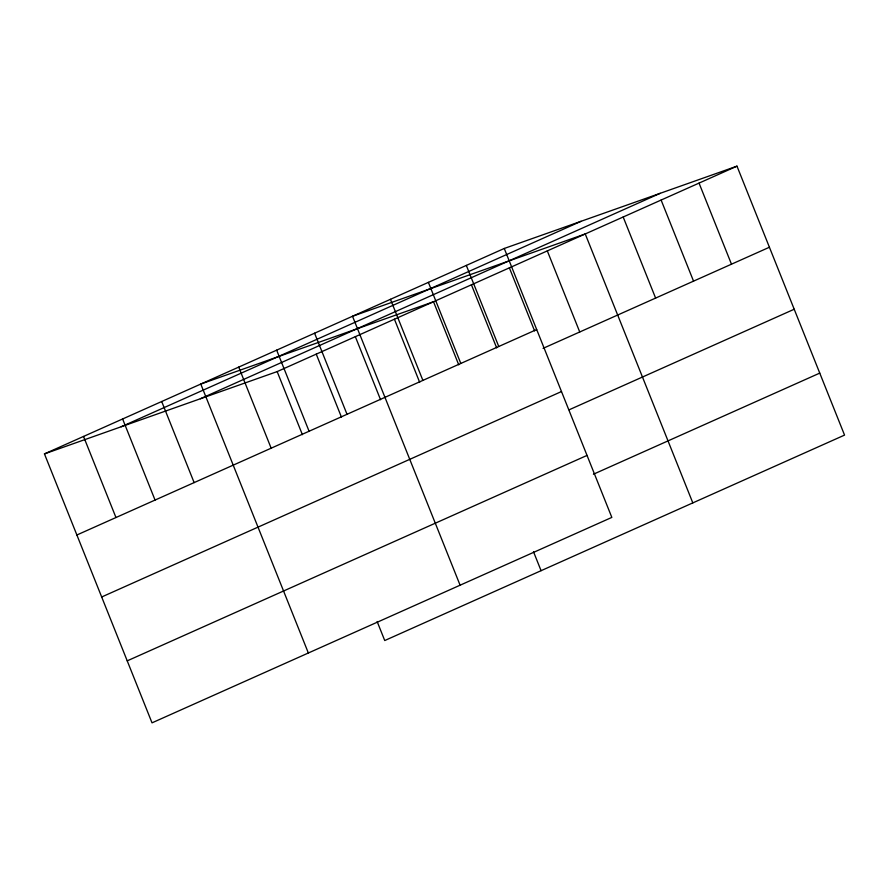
<?xml version="1.0" encoding="UTF-8"?>
<svg xmlns="http://www.w3.org/2000/svg" width="889" height="889" viewBox="0 0 889 889"><rect width="100%" height="100%" fill="white"/><g stroke="black" fill="none" stroke-linecap="round" stroke-linejoin="round"><path stroke-width="1.33" d="M504.263 248.464L611.832 517.409L152.019 722.846L44.45 453.901L504.263 248.464L736.981 166.154L844.55 435.099L384.737 640.536L377.147 621.555M121.248 426.742L581.062 221.305M200.369 398.761L660.183 193.324M44.45 453.901L277.168 371.591L736.981 166.154M76.887 534.989L536.689 329.552M543.068 348.366L769.418 247.242M101.679 596.986L561.492 391.549M569.138 409.796L794.21 309.239M127.227 660.849L587.029 455.412M593.419 474.226L819.758 373.102M699.043 183.112L731.48 264.189M661.116 200.058L693.542 281.146M623.178 217.005L655.615 298.093M692.809 502.885L585.24 233.951L352.522 316.262L460.091 585.195M547.313 250.898L579.739 331.986M509.375 267.845L534.6 330.919M466.325 265.422L498.762 346.499M471.437 284.802L496.662 347.866M428.387 282.369L460.824 363.457M458.735 364.812L433.51 301.749L200.781 384.059L308.35 652.993M533.489 551.702L541.079 570.682M390.46 299.315L422.886 380.403M394.427 319.207L419.652 382.27M355.344 336.675L380.57 399.739M314.584 333.208L347.021 414.296M316.251 354.133L341.476 417.197M276.657 350.155L309.083 431.243M277.168 371.591L302.393 434.665M238.719 367.101L271.156 448.189M161.698 401.517L194.135 482.605M122.615 418.975L155.053 500.063M83.533 436.443L115.97 517.531"/></g></svg>
